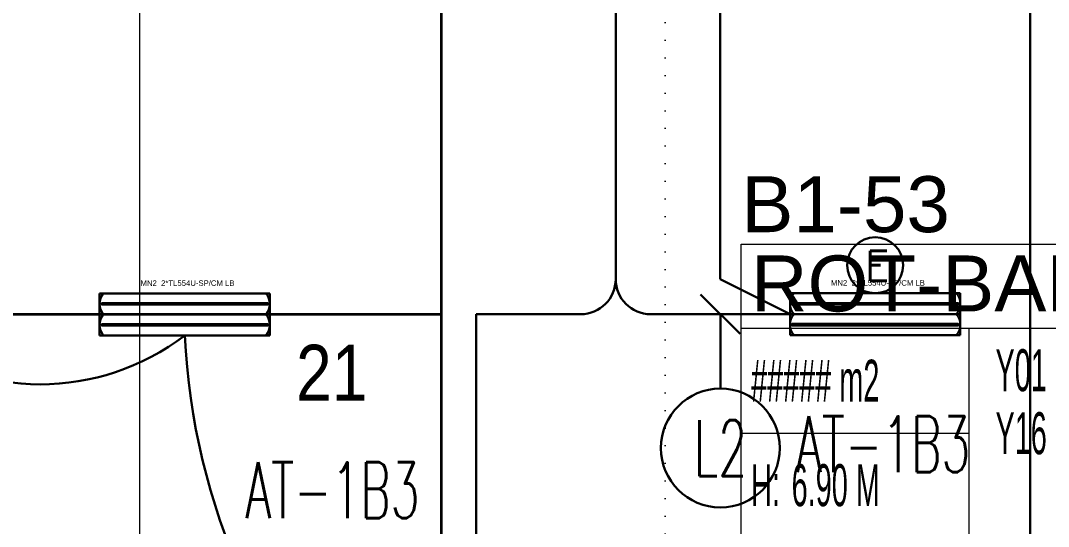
# Model space of a CAD drawing. Header units: metres. Extents: x -13316 to 152404, y -3899 to 30226.
# Drawn here: x 58359 to 59094, y 1408 to 1770 of the extents above; entities that cross this region are included whole.
import ezdxf
from ezdxf.enums import TextEntityAlignment as Align

# ---------------------------------------------------------------- set-up
doc = ezdxf.new("R2010")
doc.units = ezdxf.units.M
doc.header["$LTSCALE"] = 100
doc.header["$MEASUREMENT"] = 0
doc.linetypes.add('DOT2', pattern=[0.125, 0, -0.125])
doc.linetypes.add('HIDDEN', pattern=[0.375, 0.25, -0.125])
doc.layers.get('0').update_dxf_attribs({"color": 9, "lineweight": 9})
for name, color, linetype, lineweight in [('06D', 9, 'Continuous', 9), ('21', 9, 'Continuous', 9), ('21_mahal200', 9, 'Continuous', 9), ('25', 9, 'Continuous', 9), ('E-2x54 W SIVAÜSTÜ FLUORESAN YÜKSEK TAVAN ARMATÜRÜ', 7, 'Continuous', 30), ('E-ACİL AYDINLATMA KİTİ', 7, 'Continuous', 30), ('E-KABLO', 7, 'Continuous', 30), ('E-LINYE', 7, 'Continuous', 30)]:
    doc.layers.add(name, color=color, linetype=linetype, lineweight=lineweight)
doc.styles.add('Arial', font='arial.ttf', dxfattribs={"height": 2.5})
doc.styles.add('E-YAZI', font='txttw.shx')
doc.styles.add('MuuM_TEXT-STANDART', font='ARIALN.TTF')
doc.dimstyles.new('MuuM_DIM200', dxfattribs={"dimscale": 20, "dimtxt": 2, "dimasz": 1, "dimexe": 1, "dimexo": 1, "dimgap": 1, "dimtad": 1, "dimdec": 1, "dimrnd": 0.5, "dimdsep": 46, "dimtxsty": 'MuuM_TEXT-STANDART', "dimblk": 'ARCHTICK', "dimcen": 0, "dimdle": 0.15, "dimclrd": 256, "dimclre": 256, "dimclrt": 256, "dimadec": 0, "dimazin": 0, "dimtfac": 5, "dimtdec": 1, "dimtix": 1, "dimtmove": 2, "dimatfit": 3, "dimldrblk": 'DOT', "dimfxl": 3, "dimfxlon": 1, "dimtolj": 1, "dimlwd": -1, "dimlwe": -1, "dimarcsym": 0})

# ---------------------------------------------------------------- blocks, each defined once
blk = doc.blocks.new('2x54 W SIVAÜSTÜ FLUORESAN YÜKSEK TAVAN ARMATÜRÜ')
at = {"layer": 'E-2x54 W SIVAÜSTÜ FLUORESAN YÜKSEK TAVAN ARMATÜRÜ', "color": 4}
for p, q in [((-60.8, 15), (-60.8, -15)), ((-60.8, 15), (60.8, 15)), ((60.8, 15), (60.8, 0)), ((-60, 0), (-15, 0)), ((15, 0), (60, 0)), ((60.8, 0), (60.8, -15)), ((-60.8, -15), (60.8, -15))]:
    blk.add_line(p, q, dxfattribs=at)
at = {"layer": 'E-2x54 W SIVAÜSTÜ FLUORESAN YÜKSEK TAVAN ARMATÜRÜ', "color": 7}
for p, q in [((-59.27, 8.01), (59.32, 8.01)), ((-60.8, 0), (60.8, 0)), ((-59.16, 7.01), (59.44, 7)), ((-59.27, -6.99), (59.32, -6.99)), ((-59.16, -7.99), (59.44, -8))]:
    blk.add_line(p, q, dxfattribs=at)
for centre in [(-59.23, 7.63), (-59.23, 7.33), (59.36, 7.63), (59.36, 7.33), (-59.23, -7.37), (59.36, -7.37), (-59.23, -7.67), (59.36, -7.67)]:
    blk.add_circle(centre, 0.11, dxfattribs=at)
for centre, radius, start, end in [((-48.66, 7.5), 12.14, 141.85995, 218.14005), ((48.66, 7.5), 12.14, 321.85995, 38.14005), ((-59.12, 7.51), 0.515, 106.86737, 266.76121), ((-59.32, 7.49), 0.519, 289.2244, 84.40418), ((59.47, 7.51), 0.515, 106.86737, 266.76121), ((59.27, 7.49), 0.519, 289.2244, 84.40418), ((-48.66, -7.5), 12.14, 141.85995, 218.14005), ((-59.12, -7.49), 0.515, 106.86737, 266.76121), ((-59.32, -7.51), 0.519, 289.2244, 84.40418), ((48.66, -7.5), 12.14, 321.85995, 38.14005), ((59.47, -7.49), 0.515, 106.86737, 266.76121), ((59.27, -7.51), 0.519, 289.2244, 84.40418)]:
    blk.add_arc(centre, radius, start, end, dxfattribs=at)
at = {"layer": 'E-2x54 W SIVAÜSTÜ FLUORESAN YÜKSEK TAVAN ARMATÜRÜ', "color": 7, "style": 'Arial'}
blk.add_text('MN2  2*TL554U-SP/CM LB', height=3.9508, dxfattribs=at).set_placement((-31.61, 20.4))
blk = doc.blocks.new('100_ACİL AYDINLATMA KİTİ')
at = {"layer": 'E-ACİL AYDINLATMA KİTİ', "color": 3}
blk.add_circle((0, 0), 1.251, dxfattribs=at)
at = {"layer": 'E-ACİL AYDINLATMA KİTİ', "color": 3, "style": 'E-YAZI'}
blk.add_text('E', height=1.34, dxfattribs=at).set_placement((-0.448, -0.694))
blk = doc.blocks.new('p-işyeri')
at = {"color": 0, "const_width": 2}
blk.add_lwpolyline([(200, 0), (200, 700), (-200, 700), (-200, 0)], close=True, dxfattribs=at)
blk = doc.blocks.new('_ArchTick')
at = {"color": 0, "linetype": 'ByBlock', "const_width": 0.15}
blk.add_lwpolyline([(-0.5, -0.5), (0.5, 0.5)], dxfattribs=at)
blk = doc.blocks.new('*D707')
at = {"layer": '25', "transparency": 16777216}
for p, q in [((92079.67, 5767), (92003.79, 5767)), ((92023.79, -1056), (92023.79, 5770)), ((92079.67, -1053), (92003.79, -1053))]:
    blk.add_line(p, q, dxfattribs=at)
at = {"layer": '25', "transparency": 16777216, "xscale": 20, "yscale": 20, "zscale": 20}
for p, rotation in [((92023.79, 5767), 90), ((92023.79, -1053), 270)]:
    blk.add_blockref('_ArchTick', p, dxfattribs=dict(at, rotation=rotation))
at = {"layer": '25', "transparency": 16777216, "insert": (91978.26, 2247.92), "char_height": 50, "attachment_point": 5, "rotation": 90, "style": 'MuuM_TEXT-STANDART'}
blk.add_mtext('\\A1;6820', dxfattribs=at)
blk = doc.blocks.new('_Dot')
at = {"color": 0, "linetype": 'ByBlock', "lineweight": -2}
blk.add_line((-0.5, 0), (-1, 0), dxfattribs=at)
at = {"color": 0, "linetype": 'ByBlock', "const_width": 0.5}
blk.add_lwpolyline([(-0.25, 0, 1), (0.25, 0, 1)], format="xyb", close=True, dxfattribs=at)
blk = doc.blocks.new('0_roomno2')
blk.add_lwpolyline([(19.375, -10.5), (0, -10.5), (0, 0), (19.375, 0)], close=True)
for points in [[(0, -3), (19.375, -3)], [(8.125, -3), (8.125, -10.5)], [(11.875, -3), (11.875, -10.5)], [(15.625, -3), (15.625, -10.5)], [(0, -6.75), (8.125, -6.75)]]:
    blk.add_lwpolyline(points)
at = {"style": 'MuuM_TEXT-STANDART', "width": 0.6}
blk.add_text('H:', height=1.5, dxfattribs=at).set_placement((0.35, -8.608), align=Align.MIDDLE_LEFT)
at = {"style": 'Arial'}
blk.add_attdef('ODANO', (0, 1.17), '', height=2, dxfattribs=at)
blk.add_attdef('MEKANADI', text='', height=2, dxfattribs=at).set_placement((0.35, -3), align=Align.BOTTOM_LEFT)
at = {"style": 'MuuM_TEXT-STANDART', "width": 0.6}
for tag, p in [('YER01', (10, -4.5)), ('TAVAN01', (13.75, -4.5)), ('DUVAR01', (17.5, -4.5)), ('YER02', (10, -6.75)), ('TAVAN02', (13.75, -6.75)), ('DUVAR02', (17.5, -6.75)), ('YER03', (10, -9)), ('TAVAN03', (13.75, -9)), ('DUVAR03', (17.5, -9))]:
    blk.add_attdef(tag, text='', height=1.5, dxfattribs=at).set_placement(p, align=Align.MIDDLE_CENTER)
for tag, p in [('M2', (0.35, -4.875)), ('TEMIZTAVANYUKSEKLIGI', (1.8, -8.608))]:
    blk.add_attdef(tag, text='', height=1.5, dxfattribs=at).set_placement(p, align=Align.MIDDLE_LEFT)
blk = doc.blocks.new('1.bod.mimari1.elk')
at = {"layer": '06D', "linetype": 'DOT2'}
blk.add_lwpolyline([(2500, -1650), (2500, -7740, 0.414214), (3100, -8340), (12425, -8340)], format="xyb", dxfattribs=at)
at = {"layer": '06D', "color": 89, "linetype": 'HIDDEN', "true_color": 0x2e4d23, "rotation": 90}
for p in [(2340, -7190), (2340, -7590)]:
    blk.add_blockref('p-işyeri', p, dxfattribs=at)
at = {"layer": '21_mahal200'}
ref = blk.add_blockref('0_roomno2', (2554.32, -7339.87), dxfattribs=dict(at, xscale=20, yscale=20, zscale=20))
ref.add_attrib('ODANO', 'B1-53', (2554.32, -7331.22), dxfattribs={"layer": '0', "height": 40, "style": 'Arial'})
ref.add_attrib('MEKANADI', 'ROT-BALANS', dxfattribs={"layer": '0', "height": 40, "style": 'Arial'}).set_placement((2561.32, -7399.87), align=Align.BOTTOM_LEFT)
ref.add_attrib('M2', '##### m2', dxfattribs={"layer": '0', "height": 30, "style": 'MuuM_TEXT-STANDART', "width": 0.6}).set_placement((2561.32, -7437.37), align=Align.MIDDLE_LEFT)
ref.add_attrib('TEMIZTAVANYUKSEKLIGI', '6.90 M', dxfattribs={"layer": '0', "height": 30, "style": 'MuuM_TEXT-STANDART', "width": 0.6}).set_placement((2590.32, -7512.03), align=Align.MIDDLE_LEFT)
ref.add_attrib('YER01', 'Y01', dxfattribs={"layer": '0', "height": 30, "style": 'MuuM_TEXT-STANDART', "width": 0.6}).set_placement((2754.32, -7429.87), align=Align.MIDDLE_CENTER)
ref.add_attrib('TAVAN01', 'T09', dxfattribs={"layer": '0', "height": 30, "style": 'MuuM_TEXT-STANDART', "width": 0.6}).set_placement((2829.32, -7429.87), align=Align.MIDDLE_CENTER)
ref.add_attrib('DUVAR01', 'D01', dxfattribs={"layer": '0', "height": 30, "style": 'MuuM_TEXT-STANDART', "width": 0.6}).set_placement((2904.32, -7429.87), align=Align.MIDDLE_CENTER)
ref.add_attrib('YER02', 'Y16', dxfattribs={"layer": '0', "height": 30, "style": 'MuuM_TEXT-STANDART', "width": 0.6}).set_placement((2754.32, -7474.87), align=Align.MIDDLE_CENTER)
ref.add_attrib('DUVAR02', 'D07', dxfattribs={"layer": '0', "height": 30, "style": 'MuuM_TEXT-STANDART', "width": 0.6}).set_placement((2904.32, -7474.87), align=Align.MIDDLE_CENTER)
at = {"layer": '21', "style": 'MuuM_TEXT-STANDART'}
blk.add_text('21', height=40, dxfattribs=at).set_placement((2287.18, -7463.71), align=Align.BOTTOM_RIGHT)
at = {"layer": '25'}
dim = blk.add_linear_dim(base=(2124.7, -995), p1=(2200.58, -7815), p2=(2200.58, -995), angle=90, dimstyle='MuuM_DIM200', override={"dimtxt": 2.5}, dxfattribs=at)
dim.commit()
dim.dimension.update_dxf_attribs({"geometry": '*D707', "text_midpoint": (2079.17, -4514.08), "dimtype": 128, "insert": (-89899.09, -6762)})

msp = doc.modelspace()

# ---------------------------------------------------------------- linework, layer by layer
at = {"layer": 'E-KABLO', "color": 6}
for p, q in [((58859.2, 3160), (58859.2, 1585.15)), ((59080.8, 1960.15), (59080.8, 1200)), ((58909.2, 1560.15), (58859.2, 1585.15)), ((58909.2, 1560.15), (58809.6, 1560.15))]:
    msp.add_line(p, q, dxfattribs=at)
at = {"layer": 'E-KABLO', "color": 5}
for p, q in [((58784.6, 2050), (58784.6, 1585.15)), ((58685, 1289.52), (58685, 1560.15)), ((58685, 1560.15), (58759.6, 1560.15))]:
    msp.add_line(p, q, dxfattribs=at)
msp.add_arc((58759.6, 1585.15), 25, 270, 0, dxfattribs=at)
at = {"layer": 'E-KABLO', "color": 6}
for centre, radius, start, end in [((58809.6, 1585.15), 25, 180, 270), ((58373.33, 1680.04), 170.04, 232.57652, 307.42348), ((58957.89, 1568.45), 481.79, 182.78948, 225.46733)]:
    msp.add_arc(centre, radius, start, end, dxfattribs=at)
at = {"layer": 'E-LINYE', "color": 7, "linetype": 'Continuous'}
for p, q in [((58873.54, 1546.01), (58845.26, 1574.29)), ((58859.4, 1506.95), (58859.4, 1560.15))]:
    msp.add_line(p, q, dxfattribs=at)
msp.add_circle((58859.4, 1464.51), 42.44, dxfattribs=at)

# ---------------------------------------------------------------- block references
at = {"layer": '06D'}
msp.add_blockref('1.bod.mimari1.elk', (56320, 8950), dxfattribs=at)
at = {"layer": 'E-2x54 W SIVAÜSTÜ FLUORESAN YÜKSEK TAVAN ARMATÜRÜ', "color": 6}
for p in [(58476.67, 1560), (58970, 1560.15)]:
    msp.add_blockref('2x54 W SIVAÜSTÜ FLUORESAN YÜKSEK TAVAN ARMATÜRÜ', p, dxfattribs=at)
at = {"layer": 'E-ACİL AYDINLATMA KİTİ', "xscale": 16, "yscale": 16, "zscale": 16}
msp.add_blockref('100_ACİL AYDINLATMA KİTİ', (58970, 1595.16), dxfattribs=at)

# ---------------------------------------------------------------- texts
at = {"layer": 'E-LINYE', "color": 3, "linetype": 'Continuous', "style": 'E-YAZI', "width": 0.6}
for s, p in [('L2', (58859.4, 1464.51)), ('AT-1B3', (58975.65, 1467.16)), ('AT-1B3', (58582.14, 1434.31))]:
    msp.add_text(s, height=40, dxfattribs=at).set_placement(p, align=Align.MIDDLE_CENTER)

doc.saveas('drawing.dxf')
